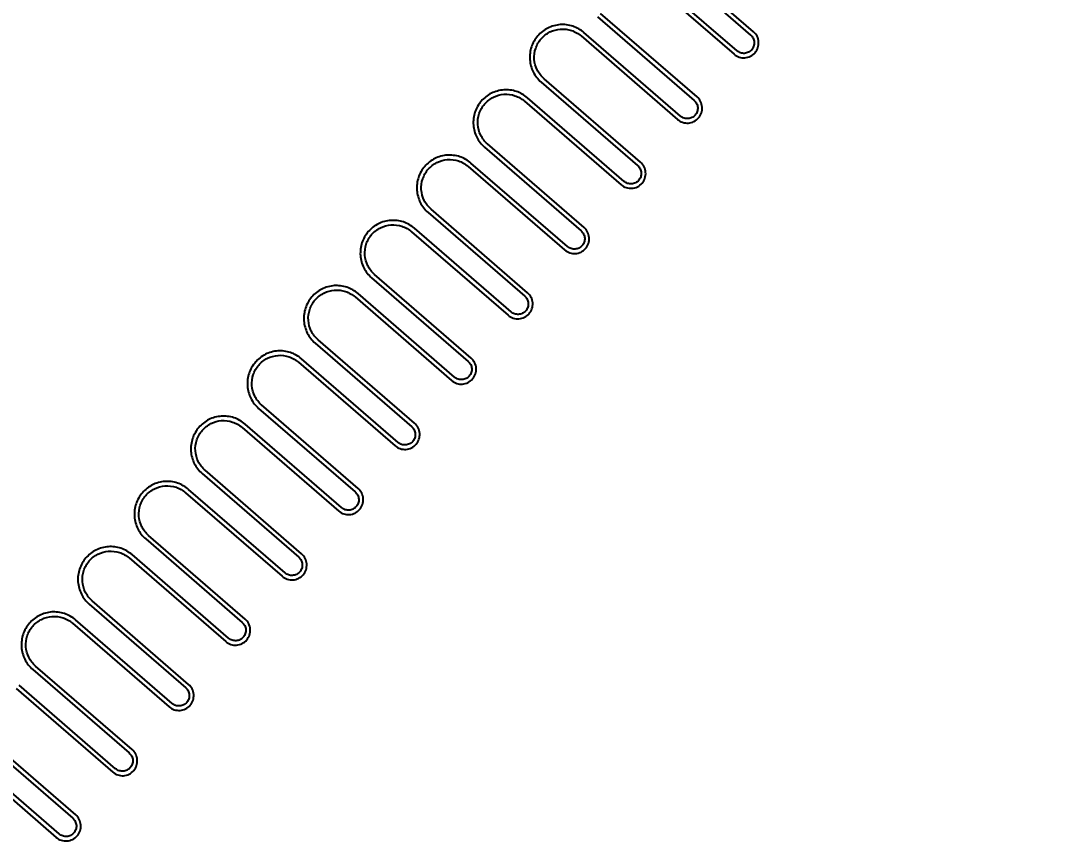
# Model space of a CAD drawing. Header units: millimetres. Extents: x -605 to 8012, y -2292 to 5879.
# Drawn here: x 4913.3 to 5086.3, y 2259.6 to 2398.6 of the extents above; entities that cross this region are included whole.
import ezdxf

# ---------------------------------------------------------------- set-up
doc = ezdxf.new("R2010")
doc.units = ezdxf.units.MM
doc.header["$LTSCALE"] = 5
doc.layers.get('0').update_dxf_attribs({"lineweight": 25})
doc.layers.add('Arestas Visíveis', color=7, linetype='Continuous', lineweight=35)
doc.layers.add('Dimensão', color=7, linetype='Continuous', lineweight=18, true_color=0x006400)
doc.styles.add('Texto_2_5_COTA - LNLS', font='SwissCLI.ttf')
doc.dimstyles.new('PADRAO-LNLS', dxfattribs={"dimscale": 5, "dimtxt": 2.5, "dimasz": 2.5, "dimexe": 1, "dimexo": 1, "dimgap": 0.25, "dimtad": 1, "dimdec": 1, "dimrnd": 1e-08, "dimzin": 0, "dimtxsty": 'Texto_2_5_COTA - LNLS', "dimcen": 0.09, "dimdle": 4, "dimclrd": 98, "dimclre": 98, "dimclrt": 1, "dimadec": 1, "dimazin": 0, "dimtfac": 0.6, "dimtdec": 3, "dimtmove": 0, "dimatfit": 3, "dimfxl": 1, "dimtolj": 1, "dimtzin": 0, "dimlwd": 15, "dimlwe": 15, "dimarcsym": 0})

# ---------------------------------------------------------------- blocks, each defined once
blk = doc.blocks.new('*D29')
at = {"layer": 'Defpoints', "color": 0, "linetype": 'Continuous', "transparency": 16777216}
for p in [(5101.32, 2083.83), (5040.88, 2036.1), (5098.36, 1963.31)]:
    blk.add_point(p, dxfattribs=at)
at = {"layer": 'Dimensão', "color": 98, "linetype": 'Continuous', "lineweight": 15, "transparency": 16777216}
for p, q in [((5093.57, 2093.64), (5085.82, 2103.45)), ((5044.8, 2039.2), (5105.24, 2086.93)), ((5102.28, 1966.41), (5162.72, 2014.14)), ((5166.54, 2001.23), (5174.29, 1991.42)), ((5376.08, 1735.87), (5174.29, 1991.42)), ((5830.08, 1735.87), (5376.08, 1735.87))]:
    blk.add_line(p, q, dxfattribs=at)
at = {"layer": 'Dimensão', "color": 98, "linetype": 'Continuous', "transparency": 16777216}
for points in [[(5095.2, 2094.93), (5091.93, 2092.35), (5101.32, 2083.83)], [(5168.18, 2002.52), (5164.91, 1999.94), (5158.8, 2011.04)]]:
    blk.add_solid(points, dxfattribs=at)
at = {"layer": 'Dimensão', "color": 1, "linetype": 'Continuous', "lineweight": 18, "transparency": 16777216, "insert": (5609.33, 1793.82), "char_height": 500, "attachment_point": 5, "style": 'Texto_2_5_COTA - LNLS'}
blk.add_mtext('\\A1;{\\H12.45;55,7 - (Centro Bloco Laminas e Centro Camara de Vacuo)}', dxfattribs=at)

msp = doc.modelspace()

# ---------------------------------------------------------------- linework, layer by layer
for p, q in [((5019.90875, 2410.21647), (5036.15628, 2396.15389)), ((5036.64711, 2396.72098), (5020.39958, 2410.78356)), ((5033.86576, 2393.50748), (5017.61823, 2407.57006)), ((5017.1274, 2407.00297), (5033.37493, 2392.94039)), ((5010.40385, 2399.23477), (5026.65138, 2385.17219)), ((5027.14221, 2385.73927), (5010.89468, 2399.80185)), ((5007.6225, 2396.02127), (5023.87003, 2381.95869)), ((5024.36086, 2382.52577), (5008.11333, 2396.58835)), ((5017.63731, 2374.75757), (5001.38978, 2388.82015)), ((5000.89895, 2388.25306), (5017.14648, 2374.19048)), ((5014.85596, 2371.54407), (4998.60843, 2385.60665)), ((4998.1176, 2385.03956), (5014.36513, 2370.97698)), ((4991.39405, 2377.27135), (5007.64158, 2363.20877)), ((5008.13241, 2363.77586), (4991.88488, 2377.83844)), ((4988.6127, 2374.05785), (5004.86023, 2359.99527)), ((5005.35106, 2360.56236), (4989.10353, 2374.62494)), ((4981.88915, 2366.28964), (4998.13668, 2352.22706)), ((4998.62751, 2352.79415), (4982.37998, 2366.85673)), ((4979.1078, 2363.07614), (4995.35533, 2349.01356)), ((4995.84616, 2349.58065), (4979.59863, 2363.64323)), ((4989.12261, 2341.81244), (4972.87508, 2355.87502)), ((4972.38425, 2355.30793), (4988.63178, 2341.24535)), ((4986.34126, 2338.59894), (4970.09373, 2352.66152)), ((4969.6029, 2352.09443), (4985.85043, 2338.03185)), ((4962.87935, 2344.32622), (4979.12688, 2330.26364)), ((4979.61771, 2330.83073), (4963.37018, 2344.89331)), ((4960.098, 2341.11273), (4976.34553, 2327.05015)), ((4976.83636, 2327.61723), (4960.58883, 2341.67981)), ((4953.37445, 2333.34452), (4969.62198, 2319.28194)), ((4970.11281, 2319.84902), (4953.86528, 2333.9116)), ((4950.5931, 2330.13102), (4966.84063, 2316.06844)), ((4967.33146, 2316.63553), (4951.08393, 2330.69811)), ((4960.60791, 2308.86732), (4944.36038, 2322.9299)), ((4943.86955, 2322.36281), (4960.11708, 2308.30023)), ((4957.82656, 2305.65382), (4941.57903, 2319.7164)), ((4941.0882, 2319.14931), (4957.33573, 2305.08673)), ((4934.36465, 2311.3811), (4950.61218, 2297.31852)), ((4951.10301, 2297.88561), (4934.85548, 2311.94819)), ((4931.5833, 2308.1676), (4947.83083, 2294.10502)), ((4948.32166, 2294.67211), (4932.07413, 2308.73469)), ((4924.85975, 2300.39939), (4941.10728, 2286.33681)), ((4941.59811, 2286.9039), (4925.35058, 2300.96648)), ((4922.0784, 2297.18589), (4938.32593, 2283.12331)), ((4938.81676, 2283.6904), (4922.56923, 2297.75298)), ((4932.09321, 2275.92219), (4915.84568, 2289.98477)), ((4915.35485, 2289.41768), (4931.60238, 2275.3551)), ((4929.31186, 2272.70869), (4913.06433, 2286.77127)), ((4912.5735, 2286.20418), (4928.82103, 2272.1416)), ((4905.84995, 2278.43598), (4922.09748, 2264.3734)), ((4922.58831, 2264.94048), (4906.34078, 2279.00306)), ((4903.0686, 2275.22248), (4919.31613, 2261.1599)), ((4919.80696, 2261.72698), (4903.55943, 2275.78956))]:
    msp.add_line(p, q)
for points, knots in [([(5008.11333, 2396.58835), (5007.59898, 2397.03353), (5006.88941, 2397.43706), (5005.5983, 2397.86598), (5004.78832, 2397.96726), (5003.43135, 2397.86944), (5002.64427, 2397.65303), (5001.42803, 2397.04337), (5000.78367, 2396.54224), (4999.89332, 2395.51355), (4999.48978, 2394.80398), (4999.06087, 2393.51287), (4998.95959, 2392.70288), (4999.05741, 2391.34592), (4999.27381, 2390.55883), (4999.88347, 2389.34259), (5000.38461, 2388.69823), (5000.89895, 2388.25306)], [0.1632585114, 0.1632585114, 0.1632585114, 0.1632585114, 0.2040731471, 0.2040731471, 0.2448877788, 0.2448877788, 0.2857024047, 0.2857024047, 0.3265170254, 0.3265170254, 0.367331646, 0.367331646, 0.4081462719, 0.4081462719, 0.4489609036, 0.4489609036, 0.4897755393, 0.4897755393, 0.4897755393, 0.4897755393]), ([(5001.38978, 2388.82015), (5000.94542, 2389.20475), (5000.51248, 2389.76143), (4999.98577, 2390.81218), (4999.79881, 2391.49216), (4999.71431, 2392.66449), (4999.8018, 2393.36426), (5000.17235, 2394.47969), (5000.52098, 2395.09271), (5001.29018, 2395.98143), (5001.84686, 2396.41437), (5002.89761, 2396.94108), (5003.5776, 2397.12803), (5004.74992, 2397.21254), (5005.44969, 2397.12505), (5006.56512, 2396.75449), (5007.17814, 2396.40587), (5007.6225, 2396.02127)], [0.1410440705, 0.1410440705, 0.1410440705, 0.1410440705, 0.1763050948, 0.1763050948, 0.2115661156, 0.2115661156, 0.2468271314, 0.2468271314, 0.2820881428, 0.2820881428, 0.3173491542, 0.3173491542, 0.3526101701, 0.3526101701, 0.3878711909, 0.3878711909, 0.4231322152, 0.4231322152, 0.4231322152, 0.4231322152]), ([(5033.37493, 2392.94039), (5033.60822, 2392.73848), (5033.93006, 2392.55545), (5034.51566, 2392.36091), (5034.88304, 2392.31498), (5035.49851, 2392.35934), (5035.8555, 2392.45749), (5036.40714, 2392.73401), (5036.6994, 2392.96131), (5036.90132, 2393.1946), (5037.10323, 2393.42789), (5037.28626, 2393.74972), (5037.4808, 2394.33532), (5037.52673, 2394.7027), (5037.48237, 2395.31817), (5037.38422, 2395.67517), (5037.10769, 2396.22681), (5036.8804, 2396.51907), (5036.64711, 2396.72098)], [0.2221444022, 0.2221444022, 0.2221444022, 0.2221444022, 0.2406564375, 0.2406564375, 0.2591684717, 0.2591684717, 0.2776805044, 0.2776805044, 0.2961925361, 0.2961925361, 0.2961925361, 0.3147045678, 0.3147045678, 0.3332166006, 0.3332166006, 0.3517286347, 0.3517286347, 0.37024067, 0.37024067, 0.37024067, 0.37024067]), ([(5036.15628, 2396.15389), (5036.31959, 2396.01255), (5036.47869, 2395.80797), (5036.67226, 2395.42182), (5036.74096, 2395.17193), (5036.77202, 2394.7411), (5036.73987, 2394.48393), (5036.60369, 2394.07401), (5036.47557, 2393.84873), (5036.33423, 2393.68543), (5036.19289, 2393.52212), (5035.98831, 2393.36302), (5035.60216, 2393.16945), (5035.35226, 2393.10075), (5034.92143, 2393.06969), (5034.66427, 2393.10184), (5034.25435, 2393.23802), (5034.02906, 2393.36614), (5033.86576, 2393.50748)], [0.1555010815, 0.1555010815, 0.1555010815, 0.1555010815, 0.1684595062, 0.1684595062, 0.1814179302, 0.1814179302, 0.1943763531, 0.1943763531, 0.2073347753, 0.2073347753, 0.2073347753, 0.2202931975, 0.2202931975, 0.2332516204, 0.2332516204, 0.2462100443, 0.2462100443, 0.259168469, 0.259168469, 0.259168469, 0.259168469]), ([(4998.60843, 2385.60665), (4998.09408, 2386.05182), (4997.38451, 2386.45536), (4996.0934, 2386.88427), (4995.28342, 2386.98555), (4993.92645, 2386.88773), (4993.13937, 2386.67133), (4991.92313, 2386.06166), (4991.27877, 2385.56053), (4990.38842, 2384.53184), (4989.98488, 2383.82227), (4989.55597, 2382.53116), (4989.45469, 2381.72118), (4989.55251, 2380.36421), (4989.76891, 2379.57712), (4990.37857, 2378.36088), (4990.87971, 2377.71653), (4991.39405, 2377.27135)], [0.1632585114, 0.1632585114, 0.1632585114, 0.1632585114, 0.2040731471, 0.2040731471, 0.2448877788, 0.2448877788, 0.2857024047, 0.2857024047, 0.3265170254, 0.3265170254, 0.367331646, 0.367331646, 0.4081462719, 0.4081462719, 0.4489609036, 0.4489609036, 0.4897755393, 0.4897755393, 0.4897755393, 0.4897755393]), ([(4991.88488, 2377.83844), (4991.44052, 2378.22304), (4991.00758, 2378.77972), (4990.48087, 2379.83047), (4990.29391, 2380.51046), (4990.20941, 2381.68278), (4990.2969, 2382.38255), (4990.66745, 2383.49798), (4991.01608, 2384.111), (4991.78528, 2384.99972), (4992.34196, 2385.43266), (4993.39271, 2385.95937), (4994.0727, 2386.14632), (4995.24502, 2386.23083), (4995.94479, 2386.14334), (4997.06022, 2385.77278), (4997.67324, 2385.42416), (4998.1176, 2385.03956)], [0.1410440705, 0.1410440705, 0.1410440705, 0.1410440705, 0.1763050948, 0.1763050948, 0.2115661156, 0.2115661156, 0.2468271314, 0.2468271314, 0.2820881428, 0.2820881428, 0.3173491542, 0.3173491542, 0.3526101701, 0.3526101701, 0.3878711909, 0.3878711909, 0.4231322152, 0.4231322152, 0.4231322152, 0.4231322152]), ([(5023.87003, 2381.95869), (5024.10332, 2381.75677), (5024.42516, 2381.57374), (5025.01076, 2381.3792), (5025.37814, 2381.33327), (5025.99361, 2381.37763), (5026.3506, 2381.47579), (5026.90224, 2381.75231), (5027.1945, 2381.9796), (5027.39642, 2382.21289), (5027.59833, 2382.44618), (5027.78136, 2382.76802), (5027.9759, 2383.35361), (5028.02183, 2383.72099), (5027.97747, 2384.33647), (5027.87931, 2384.69346), (5027.60279, 2385.2451), (5027.3755, 2385.53736), (5027.14221, 2385.73927)], [0.2221444022, 0.2221444022, 0.2221444022, 0.2221444022, 0.2406564375, 0.2406564375, 0.2591684717, 0.2591684717, 0.2776805044, 0.2776805044, 0.2961925361, 0.2961925361, 0.2961925361, 0.3147045678, 0.3147045678, 0.3332166006, 0.3332166006, 0.3517286347, 0.3517286347, 0.37024067, 0.37024067, 0.37024067, 0.37024067]), ([(5026.65138, 2385.17219), (5026.81469, 2385.03085), (5026.97379, 2384.82626), (5027.16736, 2384.44012), (5027.23606, 2384.19022), (5027.26712, 2383.75939), (5027.23497, 2383.50222), (5027.09879, 2383.0923), (5026.97067, 2382.86702), (5026.82933, 2382.70372), (5026.68799, 2382.54042), (5026.48341, 2382.38131), (5026.09726, 2382.18774), (5025.84736, 2382.11904), (5025.41653, 2382.08798), (5025.15937, 2382.12014), (5024.74945, 2382.25631), (5024.52416, 2382.38443), (5024.36086, 2382.52577)], [0.1555010815, 0.1555010815, 0.1555010815, 0.1555010815, 0.1684595062, 0.1684595062, 0.1814179302, 0.1814179302, 0.1943763531, 0.1943763531, 0.2073347753, 0.2073347753, 0.2073347753, 0.2202931975, 0.2202931975, 0.2332516204, 0.2332516204, 0.2462100443, 0.2462100443, 0.259168469, 0.259168469, 0.259168469, 0.259168469]), ([(4989.10353, 2374.62494), (4988.58918, 2375.07011), (4987.87961, 2375.47365), (4986.5885, 2375.90256), (4985.77852, 2376.00384), (4984.42155, 2375.90602), (4983.63447, 2375.68962), (4982.41823, 2375.07996), (4981.77387, 2374.57882), (4980.88352, 2373.55013), (4980.47998, 2372.84056), (4980.05107, 2371.54945), (4979.94979, 2370.73947), (4980.04761, 2369.3825), (4980.26401, 2368.59542), (4980.87367, 2367.37918), (4981.37481, 2366.73482), (4981.88915, 2366.28964)], [0.1632585114, 0.1632585114, 0.1632585114, 0.1632585114, 0.2040731471, 0.2040731471, 0.2448877788, 0.2448877788, 0.2857024047, 0.2857024047, 0.3265170254, 0.3265170254, 0.367331646, 0.367331646, 0.4081462719, 0.4081462719, 0.4489609036, 0.4489609036, 0.4897755393, 0.4897755393, 0.4897755393, 0.4897755393]), ([(4982.37998, 2366.85673), (4981.93562, 2367.24133), (4981.50268, 2367.79801), (4980.97597, 2368.84876), (4980.78901, 2369.52875), (4980.70451, 2370.70107), (4980.792, 2371.40084), (4981.16255, 2372.51627), (4981.51118, 2373.12929), (4982.28038, 2374.01801), (4982.83706, 2374.45095), (4983.88781, 2374.97766), (4984.5678, 2375.16462), (4985.74012, 2375.24912), (4986.43989, 2375.16163), (4987.55532, 2374.79108), (4988.16834, 2374.44245), (4988.6127, 2374.05785)], [0.1410440705, 0.1410440705, 0.1410440705, 0.1410440705, 0.1763050948, 0.1763050948, 0.2115661156, 0.2115661156, 0.2468271314, 0.2468271314, 0.2820881428, 0.2820881428, 0.3173491542, 0.3173491542, 0.3526101701, 0.3526101701, 0.3878711909, 0.3878711909, 0.4231322152, 0.4231322152, 0.4231322152, 0.4231322152]), ([(5014.36513, 2370.97698), (5014.59842, 2370.77506), (5014.92026, 2370.59203), (5015.50586, 2370.39749), (5015.87324, 2370.35156), (5016.48871, 2370.39593), (5016.8457, 2370.49408), (5017.39734, 2370.7706), (5017.6896, 2370.99789), (5017.89152, 2371.23118), (5018.09343, 2371.46447), (5018.27646, 2371.78631), (5018.471, 2372.37191), (5018.51693, 2372.73929), (5018.47257, 2373.35476), (5018.37441, 2373.71175), (5018.09789, 2374.26339), (5017.8706, 2374.55565), (5017.63731, 2374.75757)], [0.2221444022, 0.2221444022, 0.2221444022, 0.2221444022, 0.2406564375, 0.2406564375, 0.2591684717, 0.2591684717, 0.2776805044, 0.2776805044, 0.2961925361, 0.2961925361, 0.2961925361, 0.3147045678, 0.3147045678, 0.3332166006, 0.3332166006, 0.3517286347, 0.3517286347, 0.37024067, 0.37024067, 0.37024067, 0.37024067]), ([(5017.14648, 2374.19048), (5017.30978, 2374.04914), (5017.46889, 2373.84456), (5017.66246, 2373.45841), (5017.73116, 2373.20851), (5017.76222, 2372.77768), (5017.73007, 2372.52052), (5017.59389, 2372.1106), (5017.46577, 2371.88531), (5017.32443, 2371.72201), (5017.18309, 2371.55871), (5016.97851, 2371.3996), (5016.59236, 2371.20604), (5016.34246, 2371.13733), (5015.91163, 2371.10627), (5015.65447, 2371.13843), (5015.24455, 2371.27461), (5015.01926, 2371.40273), (5014.85596, 2371.54407)], [0.1555010815, 0.1555010815, 0.1555010815, 0.1555010815, 0.1684595062, 0.1684595062, 0.1814179302, 0.1814179302, 0.1943763531, 0.1943763531, 0.2073347753, 0.2073347753, 0.2073347753, 0.2202931975, 0.2202931975, 0.2332516204, 0.2332516204, 0.2462100443, 0.2462100443, 0.259168469, 0.259168469, 0.259168469, 0.259168469]), ([(4979.59863, 2363.64323), (4979.08428, 2364.08841), (4978.37471, 2364.49194), (4977.0836, 2364.92086), (4976.27362, 2365.02213), (4974.91665, 2364.92431), (4974.12957, 2364.70791), (4972.91333, 2364.09825), (4972.26897, 2363.59711), (4971.37862, 2362.56843), (4970.97508, 2361.85885), (4970.54617, 2360.56775), (4970.44489, 2359.75776), (4970.54271, 2358.40079), (4970.75911, 2357.61371), (4971.36877, 2356.39747), (4971.86991, 2355.75311), (4972.38425, 2355.30793)], [0.1632585114, 0.1632585114, 0.1632585114, 0.1632585114, 0.2040731471, 0.2040731471, 0.2448877788, 0.2448877788, 0.2857024047, 0.2857024047, 0.3265170254, 0.3265170254, 0.367331646, 0.367331646, 0.4081462719, 0.4081462719, 0.4489609036, 0.4489609036, 0.4897755393, 0.4897755393, 0.4897755393, 0.4897755393]), ([(4972.87508, 2355.87502), (4972.43072, 2356.25962), (4971.99778, 2356.8163), (4971.47107, 2357.86705), (4971.28411, 2358.54704), (4971.19961, 2359.71936), (4971.2871, 2360.41914), (4971.65765, 2361.53456), (4972.00628, 2362.14759), (4972.77548, 2363.0363), (4973.33216, 2363.46925), (4974.38291, 2363.99595), (4975.0629, 2364.18291), (4976.23522, 2364.26742), (4976.93499, 2364.17992), (4978.05042, 2363.80937), (4978.66344, 2363.46074), (4979.1078, 2363.07614)], [0.1410440705, 0.1410440705, 0.1410440705, 0.1410440705, 0.1763050948, 0.1763050948, 0.2115661156, 0.2115661156, 0.2468271314, 0.2468271314, 0.2820881428, 0.2820881428, 0.3173491542, 0.3173491542, 0.3526101701, 0.3526101701, 0.3878711909, 0.3878711909, 0.4231322152, 0.4231322152, 0.4231322152, 0.4231322152]), ([(5004.86023, 2359.99527), (5005.09352, 2359.79335), (5005.41536, 2359.61033), (5006.00096, 2359.41579), (5006.36834, 2359.36985), (5006.98381, 2359.41422), (5007.3408, 2359.51237), (5007.89244, 2359.78889), (5008.1847, 2360.01619), (5008.38661, 2360.24947), (5008.58853, 2360.48276), (5008.77156, 2360.8046), (5008.9661, 2361.3902), (5009.01203, 2361.75758), (5008.96767, 2362.37305), (5008.86951, 2362.73004), (5008.59299, 2363.28168), (5008.3657, 2363.57394), (5008.13241, 2363.77586)], [0.2221444022, 0.2221444022, 0.2221444022, 0.2221444022, 0.2406564375, 0.2406564375, 0.2591684717, 0.2591684717, 0.2776805044, 0.2776805044, 0.2961925361, 0.2961925361, 0.2961925361, 0.3147045678, 0.3147045678, 0.3332166006, 0.3332166006, 0.3517286347, 0.3517286347, 0.37024067, 0.37024067, 0.37024067, 0.37024067]), ([(5007.64158, 2363.20877), (5007.80488, 2363.06743), (5007.96399, 2362.86285), (5008.15756, 2362.4767), (5008.22626, 2362.2268), (5008.25732, 2361.79597), (5008.22517, 2361.53881), (5008.08899, 2361.12889), (5007.96087, 2360.9036), (5007.81953, 2360.7403), (5007.67819, 2360.577), (5007.47361, 2360.41789), (5007.08746, 2360.22433), (5006.83756, 2360.15562), (5006.40673, 2360.12456), (5006.14956, 2360.15672), (5005.73965, 2360.2929), (5005.51436, 2360.42102), (5005.35106, 2360.56236)], [0.1555010815, 0.1555010815, 0.1555010815, 0.1555010815, 0.1684595062, 0.1684595062, 0.1814179302, 0.1814179302, 0.1943763531, 0.1943763531, 0.2073347753, 0.2073347753, 0.2073347753, 0.2202931975, 0.2202931975, 0.2332516204, 0.2332516204, 0.2462100443, 0.2462100443, 0.259168469, 0.259168469, 0.259168469, 0.259168469]), ([(4970.09373, 2352.66152), (4969.57938, 2353.1067), (4968.86981, 2353.51023), (4967.5787, 2353.93915), (4966.76872, 2354.04042), (4965.41175, 2353.9426), (4964.62467, 2353.7262), (4963.40843, 2353.11654), (4962.76407, 2352.61541), (4961.87372, 2351.58672), (4961.47018, 2350.87714), (4961.04127, 2349.58604), (4960.93999, 2348.77605), (4961.03781, 2347.41909), (4961.25421, 2346.632), (4961.86387, 2345.41576), (4962.36501, 2344.7714), (4962.87935, 2344.32622)], [0.1632585114, 0.1632585114, 0.1632585114, 0.1632585114, 0.2040731471, 0.2040731471, 0.2448877788, 0.2448877788, 0.2857024047, 0.2857024047, 0.3265170254, 0.3265170254, 0.367331646, 0.367331646, 0.4081462719, 0.4081462719, 0.4489609036, 0.4489609036, 0.4897755393, 0.4897755393, 0.4897755393, 0.4897755393]), ([(4963.37018, 2344.89331), (4962.92582, 2345.27791), (4962.49288, 2345.8346), (4961.96617, 2346.88534), (4961.77921, 2347.56533), (4961.6947, 2348.73766), (4961.7822, 2349.43743), (4962.15275, 2350.55285), (4962.50138, 2351.16588), (4963.27058, 2352.05459), (4963.82726, 2352.48754), (4964.87801, 2353.01424), (4965.558, 2353.2012), (4966.73032, 2353.28571), (4967.43009, 2353.19821), (4968.54552, 2352.82766), (4969.15854, 2352.47903), (4969.6029, 2352.09443)], [0.1410440705, 0.1410440705, 0.1410440705, 0.1410440705, 0.1763050948, 0.1763050948, 0.2115661156, 0.2115661156, 0.2468271314, 0.2468271314, 0.2820881428, 0.2820881428, 0.3173491542, 0.3173491542, 0.3526101701, 0.3526101701, 0.3878711909, 0.3878711909, 0.4231322152, 0.4231322152, 0.4231322152, 0.4231322152]), ([(4995.35533, 2349.01356), (4995.58862, 2348.81165), (4995.91046, 2348.62862), (4996.49606, 2348.43408), (4996.86344, 2348.38814), (4997.47891, 2348.43251), (4997.8359, 2348.53066), (4998.38754, 2348.80718), (4998.6798, 2349.03448), (4998.88171, 2349.26777), (4999.08363, 2349.50105), (4999.26666, 2349.82289), (4999.4612, 2350.40849), (4999.50713, 2350.77587), (4999.46277, 2351.39134), (4999.36461, 2351.74833), (4999.08809, 2352.29998), (4998.8608, 2352.59223), (4998.62751, 2352.79415)], [0.2221444022, 0.2221444022, 0.2221444022, 0.2221444022, 0.2406564375, 0.2406564375, 0.2591684717, 0.2591684717, 0.2776805044, 0.2776805044, 0.2961925361, 0.2961925361, 0.2961925361, 0.3147045678, 0.3147045678, 0.3332166006, 0.3332166006, 0.3517286347, 0.3517286347, 0.37024067, 0.37024067, 0.37024067, 0.37024067]), ([(4998.13668, 2352.22706), (4998.29998, 2352.08572), (4998.45909, 2351.88114), (4998.65266, 2351.49499), (4998.72136, 2351.2451), (4998.75242, 2350.81427), (4998.72027, 2350.5571), (4998.58409, 2350.14718), (4998.45597, 2349.92189), (4998.31463, 2349.75859), (4998.17329, 2349.59529), (4997.96871, 2349.43618), (4997.58256, 2349.24262), (4997.33266, 2349.17391), (4996.90183, 2349.14286), (4996.64466, 2349.17501), (4996.23475, 2349.31119), (4996.00946, 2349.43931), (4995.84616, 2349.58065)], [0.1555010815, 0.1555010815, 0.1555010815, 0.1555010815, 0.1684595062, 0.1684595062, 0.1814179302, 0.1814179302, 0.1943763531, 0.1943763531, 0.2073347753, 0.2073347753, 0.2073347753, 0.2202931975, 0.2202931975, 0.2332516204, 0.2332516204, 0.2462100443, 0.2462100443, 0.259168469, 0.259168469, 0.259168469, 0.259168469]), ([(4960.58883, 2341.67981), (4960.07448, 2342.12499), (4959.36491, 2342.52852), (4958.0738, 2342.95744), (4957.26382, 2343.05871), (4955.90685, 2342.9609), (4955.11976, 2342.74449), (4953.90353, 2342.13483), (4953.25917, 2341.6337), (4952.36882, 2340.60501), (4951.96528, 2339.89544), (4951.53637, 2338.60433), (4951.43509, 2337.79434), (4951.53291, 2336.43738), (4951.74931, 2335.65029), (4952.35897, 2334.43405), (4952.86011, 2333.78969), (4953.37445, 2333.34452)], [0.1632585114, 0.1632585114, 0.1632585114, 0.1632585114, 0.2040731471, 0.2040731471, 0.2448877788, 0.2448877788, 0.2857024047, 0.2857024047, 0.3265170254, 0.3265170254, 0.367331646, 0.367331646, 0.4081462719, 0.4081462719, 0.4489609036, 0.4489609036, 0.4897755393, 0.4897755393, 0.4897755393, 0.4897755393]), ([(4953.86528, 2333.9116), (4953.42092, 2334.29621), (4952.98798, 2334.85289), (4952.46127, 2335.90363), (4952.27431, 2336.58362), (4952.1898, 2337.75595), (4952.2773, 2338.45572), (4952.64785, 2339.57115), (4952.99648, 2340.18417), (4953.76568, 2341.07288), (4954.32236, 2341.50583), (4955.37311, 2342.03253), (4956.0531, 2342.21949), (4957.22542, 2342.304), (4957.92519, 2342.21651), (4959.04062, 2341.84595), (4959.65364, 2341.49733), (4960.098, 2341.11273)], [0.1410440705, 0.1410440705, 0.1410440705, 0.1410440705, 0.1763050948, 0.1763050948, 0.2115661156, 0.2115661156, 0.2468271314, 0.2468271314, 0.2820881428, 0.2820881428, 0.3173491542, 0.3173491542, 0.3526101701, 0.3526101701, 0.3878711909, 0.3878711909, 0.4231322152, 0.4231322152, 0.4231322152, 0.4231322152]), ([(4985.85043, 2338.03185), (4986.08372, 2337.82994), (4986.40556, 2337.64691), (4986.99115, 2337.45237), (4987.35854, 2337.40643), (4987.97401, 2337.4508), (4988.331, 2337.54895), (4988.88264, 2337.82547), (4989.1749, 2338.05277), (4989.37681, 2338.28606), (4989.57873, 2338.51935), (4989.76176, 2338.84118), (4989.9563, 2339.42678), (4990.00223, 2339.79416), (4989.95787, 2340.40963), (4989.85971, 2340.76663), (4989.58319, 2341.31827), (4989.3559, 2341.61053), (4989.12261, 2341.81244)], [0.2221444022, 0.2221444022, 0.2221444022, 0.2221444022, 0.2406564375, 0.2406564375, 0.2591684717, 0.2591684717, 0.2776805044, 0.2776805044, 0.2961925361, 0.2961925361, 0.2961925361, 0.3147045678, 0.3147045678, 0.3332166006, 0.3332166006, 0.3517286347, 0.3517286347, 0.37024067, 0.37024067, 0.37024067, 0.37024067]), ([(4988.63178, 2341.24535), (4988.79508, 2341.10401), (4988.95419, 2340.89943), (4989.14776, 2340.51328), (4989.21646, 2340.26339), (4989.24752, 2339.83256), (4989.21537, 2339.57539), (4989.07919, 2339.16547), (4988.95107, 2338.94019), (4988.80973, 2338.77688), (4988.66839, 2338.61358), (4988.46381, 2338.45448), (4988.07766, 2338.26091), (4987.82776, 2338.19221), (4987.39693, 2338.16115), (4987.13976, 2338.1933), (4986.72984, 2338.32948), (4986.50456, 2338.4576), (4986.34126, 2338.59894)], [0.1555010815, 0.1555010815, 0.1555010815, 0.1555010815, 0.1684595062, 0.1684595062, 0.1814179302, 0.1814179302, 0.1943763531, 0.1943763531, 0.2073347753, 0.2073347753, 0.2073347753, 0.2202931975, 0.2202931975, 0.2332516204, 0.2332516204, 0.2462100443, 0.2462100443, 0.259168469, 0.259168469, 0.259168469, 0.259168469]), ([(4951.08393, 2330.69811), (4950.56958, 2331.14328), (4949.86001, 2331.54682), (4948.5689, 2331.97573), (4947.75892, 2332.07701), (4946.40195, 2331.97919), (4945.61486, 2331.76278), (4944.39862, 2331.15312), (4943.75427, 2330.65199), (4942.86391, 2329.6233), (4942.46038, 2328.91373), (4942.03147, 2327.62262), (4941.93019, 2326.81264), (4942.02801, 2325.45567), (4942.24441, 2324.66858), (4942.85407, 2323.45234), (4943.35521, 2322.80798), (4943.86955, 2322.36281)], [0.1632585114, 0.1632585114, 0.1632585114, 0.1632585114, 0.2040731471, 0.2040731471, 0.2448877788, 0.2448877788, 0.2857024047, 0.2857024047, 0.3265170254, 0.3265170254, 0.367331646, 0.367331646, 0.4081462719, 0.4081462719, 0.4489609036, 0.4489609036, 0.4897755393, 0.4897755393, 0.4897755393, 0.4897755393]), ([(4944.36038, 2322.9299), (4943.91602, 2323.3145), (4943.48308, 2323.87118), (4942.95637, 2324.92193), (4942.76941, 2325.60191), (4942.6849, 2326.77424), (4942.7724, 2327.47401), (4943.14295, 2328.58944), (4943.49158, 2329.20246), (4944.26078, 2330.09118), (4944.81746, 2330.52412), (4945.86821, 2331.05083), (4946.5482, 2331.23778), (4947.72052, 2331.32229), (4948.42029, 2331.2348), (4949.53572, 2330.86424), (4950.14874, 2330.51562), (4950.5931, 2330.13102)], [0.1410440705, 0.1410440705, 0.1410440705, 0.1410440705, 0.1763050948, 0.1763050948, 0.2115661156, 0.2115661156, 0.2468271314, 0.2468271314, 0.2820881428, 0.2820881428, 0.3173491542, 0.3173491542, 0.3526101701, 0.3526101701, 0.3878711909, 0.3878711909, 0.4231322152, 0.4231322152, 0.4231322152, 0.4231322152]), ([(4976.34553, 2327.05015), (4976.57882, 2326.84823), (4976.90066, 2326.6652), (4977.48625, 2326.47066), (4977.85363, 2326.42473), (4978.46911, 2326.46909), (4978.8261, 2326.56725), (4979.37774, 2326.84377), (4979.67, 2327.07106), (4979.87191, 2327.30435), (4980.07383, 2327.53764), (4980.25686, 2327.85947), (4980.4514, 2328.44507), (4980.49733, 2328.81245), (4980.45297, 2329.42792), (4980.35481, 2329.78492), (4980.07829, 2330.33656), (4979.851, 2330.62882), (4979.61771, 2330.83073)], [0.2221444022, 0.2221444022, 0.2221444022, 0.2221444022, 0.2406564375, 0.2406564375, 0.2591684717, 0.2591684717, 0.2776805044, 0.2776805044, 0.2961925361, 0.2961925361, 0.2961925361, 0.3147045678, 0.3147045678, 0.3332166006, 0.3332166006, 0.3517286347, 0.3517286347, 0.37024067, 0.37024067, 0.37024067, 0.37024067]), ([(4979.12688, 2330.26364), (4979.29018, 2330.1223), (4979.44929, 2329.91772), (4979.64286, 2329.53157), (4979.71156, 2329.28168), (4979.74262, 2328.85085), (4979.71047, 2328.59368), (4979.57429, 2328.18376), (4979.44617, 2327.95848), (4979.30483, 2327.79518), (4979.16349, 2327.63187), (4978.9589, 2327.47277), (4978.57276, 2327.2792), (4978.32286, 2327.2105), (4977.89203, 2327.17944), (4977.63486, 2327.21159), (4977.22494, 2327.34777), (4976.99966, 2327.47589), (4976.83636, 2327.61723)], [0.1555010815, 0.1555010815, 0.1555010815, 0.1555010815, 0.1684595062, 0.1684595062, 0.1814179302, 0.1814179302, 0.1943763531, 0.1943763531, 0.2073347753, 0.2073347753, 0.2073347753, 0.2202931975, 0.2202931975, 0.2332516204, 0.2332516204, 0.2462100443, 0.2462100443, 0.259168469, 0.259168469, 0.259168469, 0.259168469]), ([(4941.57903, 2319.7164), (4941.06468, 2320.16157), (4940.35511, 2320.56511), (4939.064, 2320.99402), (4938.25402, 2321.0953), (4936.89705, 2320.99748), (4936.10996, 2320.78108), (4934.89372, 2320.17142), (4934.24937, 2319.67028), (4933.35901, 2318.64159), (4932.95548, 2317.93202), (4932.52657, 2316.64091), (4932.42529, 2315.83093), (4932.52311, 2314.47396), (4932.73951, 2313.68687), (4933.34917, 2312.47063), (4933.85031, 2311.82628), (4934.36465, 2311.3811)], [0.1632585114, 0.1632585114, 0.1632585114, 0.1632585114, 0.2040731471, 0.2040731471, 0.2448877788, 0.2448877788, 0.2857024047, 0.2857024047, 0.3265170254, 0.3265170254, 0.367331646, 0.367331646, 0.4081462719, 0.4081462719, 0.4489609036, 0.4489609036, 0.4897755393, 0.4897755393, 0.4897755393, 0.4897755393]), ([(4934.85548, 2311.94819), (4934.41112, 2312.33279), (4933.97818, 2312.88947), (4933.45147, 2313.94022), (4933.26451, 2314.62021), (4933.18, 2315.79253), (4933.2675, 2316.4923), (4933.63805, 2317.60773), (4933.98668, 2318.22075), (4934.75588, 2319.10947), (4935.31256, 2319.54241), (4936.36331, 2320.06912), (4937.0433, 2320.25607), (4938.21562, 2320.34058), (4938.91539, 2320.25309), (4940.03082, 2319.88254), (4940.64384, 2319.53391), (4941.0882, 2319.14931)], [0.1410440705, 0.1410440705, 0.1410440705, 0.1410440705, 0.1763050948, 0.1763050948, 0.2115661156, 0.2115661156, 0.2468271314, 0.2468271314, 0.2820881428, 0.2820881428, 0.3173491542, 0.3173491542, 0.3526101701, 0.3526101701, 0.3878711909, 0.3878711909, 0.4231322152, 0.4231322152, 0.4231322152, 0.4231322152]), ([(4966.84063, 2316.06844), (4967.07392, 2315.86652), (4967.39576, 2315.68349), (4967.98135, 2315.48895), (4968.34873, 2315.44302), (4968.96421, 2315.48738), (4969.3212, 2315.58554), (4969.87284, 2315.86206), (4970.1651, 2316.08935), (4970.36701, 2316.32264), (4970.56893, 2316.55593), (4970.75196, 2316.87777), (4970.9465, 2317.46337), (4970.99243, 2317.83075), (4970.94807, 2318.44622), (4970.84991, 2318.80321), (4970.57339, 2319.35485), (4970.3461, 2319.64711), (4970.11281, 2319.84902)], [0.2221444022, 0.2221444022, 0.2221444022, 0.2221444022, 0.2406564375, 0.2406564375, 0.2591684717, 0.2591684717, 0.2776805044, 0.2776805044, 0.2961925361, 0.2961925361, 0.2961925361, 0.3147045678, 0.3147045678, 0.3332166006, 0.3332166006, 0.3517286347, 0.3517286347, 0.37024067, 0.37024067, 0.37024067, 0.37024067]), ([(4969.62198, 2319.28194), (4969.78528, 2319.1406), (4969.94439, 2318.93602), (4970.13796, 2318.54987), (4970.20666, 2318.29997), (4970.23772, 2317.86914), (4970.20557, 2317.61197), (4970.06939, 2317.20206), (4969.94127, 2316.97677), (4969.79993, 2316.81347), (4969.65859, 2316.65017), (4969.454, 2316.49106), (4969.06786, 2316.2975), (4968.81796, 2316.22879), (4968.38713, 2316.19773), (4968.12996, 2316.22989), (4967.72004, 2316.36606), (4967.49476, 2316.49418), (4967.33146, 2316.63553)], [0.1555010815, 0.1555010815, 0.1555010815, 0.1555010815, 0.1684595062, 0.1684595062, 0.1814179302, 0.1814179302, 0.1943763531, 0.1943763531, 0.2073347753, 0.2073347753, 0.2073347753, 0.2202931975, 0.2202931975, 0.2332516204, 0.2332516204, 0.2462100443, 0.2462100443, 0.259168469, 0.259168469, 0.259168469, 0.259168469]), ([(4932.07413, 2308.73469), (4931.55978, 2309.17986), (4930.85021, 2309.5834), (4929.5591, 2310.01231), (4928.74912, 2310.11359), (4927.39215, 2310.01577), (4926.60506, 2309.79937), (4925.38882, 2309.18971), (4924.74447, 2308.68857), (4923.85411, 2307.65988), (4923.45058, 2306.95031), (4923.02167, 2305.6592), (4922.92039, 2304.84922), (4923.01821, 2303.49225), (4923.23461, 2302.70517), (4923.84427, 2301.48893), (4924.34541, 2300.84457), (4924.85975, 2300.39939)], [0.1632585114, 0.1632585114, 0.1632585114, 0.1632585114, 0.2040731471, 0.2040731471, 0.2448877788, 0.2448877788, 0.2857024047, 0.2857024047, 0.3265170254, 0.3265170254, 0.367331646, 0.367331646, 0.4081462719, 0.4081462719, 0.4489609036, 0.4489609036, 0.4897755393, 0.4897755393, 0.4897755393, 0.4897755393]), ([(4925.35058, 2300.96648), (4924.90622, 2301.35108), (4924.47328, 2301.90776), (4923.94657, 2302.95851), (4923.75961, 2303.6385), (4923.6751, 2304.81082), (4923.7626, 2305.51059), (4924.13315, 2306.62602), (4924.48178, 2307.23904), (4925.25098, 2308.12776), (4925.80766, 2308.5607), (4926.85841, 2309.08741), (4927.5384, 2309.27437), (4928.71072, 2309.35888), (4929.41049, 2309.27138), (4930.52592, 2308.90083), (4931.13894, 2308.5522), (4931.5833, 2308.1676)], [0.1410440705, 0.1410440705, 0.1410440705, 0.1410440705, 0.1763050948, 0.1763050948, 0.2115661156, 0.2115661156, 0.2468271314, 0.2468271314, 0.2820881428, 0.2820881428, 0.3173491563, 0.3173491563, 0.3526101742, 0.3526101742, 0.3878711929, 0.3878711929, 0.4231322152, 0.4231322152, 0.4231322152, 0.4231322152]), ([(4957.33573, 2305.08673), (4957.56902, 2304.88481), (4957.89085, 2304.70178), (4958.47645, 2304.50724), (4958.84383, 2304.46131), (4959.45931, 2304.50568), (4959.8163, 2304.60383), (4960.36794, 2304.88035), (4960.6602, 2305.10765), (4960.86211, 2305.34093), (4961.06403, 2305.57422), (4961.24706, 2305.89606), (4961.4416, 2306.48166), (4961.48753, 2306.84904), (4961.44317, 2307.46451), (4961.34501, 2307.8215), (4961.06849, 2308.37314), (4960.8412, 2308.6654), (4960.60791, 2308.86732)], [0.2221444022, 0.2221444022, 0.2221444022, 0.2221444022, 0.2406564375, 0.2406564375, 0.2591684717, 0.2591684717, 0.2776805044, 0.2776805044, 0.2961925361, 0.2961925361, 0.2961925361, 0.3147045678, 0.3147045678, 0.3332166006, 0.3332166006, 0.3517286347, 0.3517286347, 0.37024067, 0.37024067, 0.37024067, 0.37024067]), ([(4960.11708, 2308.30023), (4960.28038, 2308.15889), (4960.43949, 2307.95431), (4960.63306, 2307.56816), (4960.70176, 2307.31826), (4960.73282, 2306.88743), (4960.70066, 2306.63027), (4960.56449, 2306.22035), (4960.43637, 2305.99506), (4960.29503, 2305.83176), (4960.15368, 2305.66846), (4959.9491, 2305.50935), (4959.56295, 2305.31579), (4959.31306, 2305.24708), (4958.88223, 2305.21602), (4958.62506, 2305.24818), (4958.21514, 2305.38436), (4957.98986, 2305.51248), (4957.82656, 2305.65382)], [0.1555010815, 0.1555010815, 0.1555010815, 0.1555010815, 0.1684595062, 0.1684595062, 0.1814179302, 0.1814179302, 0.1943763531, 0.1943763531, 0.2073347753, 0.2073347753, 0.2073347753, 0.2202931975, 0.2202931975, 0.2332516204, 0.2332516204, 0.2462100443, 0.2462100443, 0.259168469, 0.259168469, 0.259168469, 0.259168469]), ([(4922.56923, 2297.75298), (4922.05488, 2298.19816), (4921.34531, 2298.60169), (4920.0542, 2299.03061), (4919.24422, 2299.13188), (4917.88725, 2299.03406), (4917.10016, 2298.81766), (4915.88392, 2298.208), (4915.23957, 2297.70686), (4914.34921, 2296.67818), (4913.94568, 2295.9686), (4913.51676, 2294.6775), (4913.41549, 2293.86751), (4913.51331, 2292.51054), (4913.72971, 2291.72346), (4914.33937, 2290.50722), (4914.84051, 2289.86286), (4915.35485, 2289.41768)], [0.1632585114, 0.1632585114, 0.1632585114, 0.1632585114, 0.2040731471, 0.2040731471, 0.2448877788, 0.2448877788, 0.2857024047, 0.2857024047, 0.3265170254, 0.3265170254, 0.367331646, 0.367331646, 0.4081462719, 0.4081462719, 0.4489609036, 0.4489609036, 0.4897755393, 0.4897755393, 0.4897755393, 0.4897755393]), ([(4915.84568, 2289.98477), (4915.40132, 2290.36937), (4914.96838, 2290.92605), (4914.44167, 2291.9768), (4914.25471, 2292.65679), (4914.1702, 2293.82911), (4914.2577, 2294.52889), (4914.62825, 2295.64431), (4914.97688, 2296.25734), (4915.74608, 2297.14605), (4916.30276, 2297.579), (4917.35351, 2298.1057), (4918.0335, 2298.29266), (4919.20582, 2298.37717), (4919.90559, 2298.28967), (4921.02102, 2297.91912), (4921.63404, 2297.57049), (4922.0784, 2297.18589)], [0.1410440705, 0.1410440705, 0.1410440705, 0.1410440705, 0.1763050948, 0.1763050948, 0.2115661156, 0.2115661156, 0.2468271314, 0.2468271314, 0.2820881428, 0.2820881428, 0.3173491563, 0.3173491563, 0.3526101742, 0.3526101742, 0.3878711929, 0.3878711929, 0.4231322152, 0.4231322152, 0.4231322152, 0.4231322152]), ([(4947.83083, 2294.10502), (4948.06412, 2293.9031), (4948.38595, 2293.72008), (4948.97155, 2293.52554), (4949.33893, 2293.4796), (4949.95441, 2293.52397), (4950.3114, 2293.62212), (4950.86304, 2293.89864), (4951.1553, 2294.12594), (4951.35721, 2294.35922), (4951.55913, 2294.59251), (4951.74216, 2294.91435), (4951.9367, 2295.49995), (4951.98263, 2295.86733), (4951.93827, 2296.4828), (4951.84011, 2296.83979), (4951.56359, 2297.39144), (4951.3363, 2297.68369), (4951.10301, 2297.88561)], [0.2221444022, 0.2221444022, 0.2221444022, 0.2221444022, 0.2406564375, 0.2406564375, 0.2591684717, 0.2591684717, 0.2776805044, 0.2776805044, 0.2961925361, 0.2961925361, 0.2961925361, 0.3147045678, 0.3147045678, 0.3332166006, 0.3332166006, 0.3517286347, 0.3517286347, 0.37024067, 0.37024067, 0.37024067, 0.37024067]), ([(4950.61218, 2297.31852), (4950.77548, 2297.17718), (4950.93459, 2296.9726), (4951.12816, 2296.58645), (4951.19686, 2296.33655), (4951.22792, 2295.90572), (4951.19576, 2295.64856), (4951.05959, 2295.23864), (4950.93147, 2295.01335), (4950.79013, 2294.85005), (4950.64878, 2294.68675), (4950.4442, 2294.52764), (4950.05805, 2294.33408), (4949.80816, 2294.26537), (4949.37733, 2294.23432), (4949.12016, 2294.26647), (4948.71024, 2294.40265), (4948.48496, 2294.53077), (4948.32166, 2294.67211)], [0.1555010815, 0.1555010815, 0.1555010815, 0.1555010815, 0.1684595062, 0.1684595062, 0.1814179302, 0.1814179302, 0.1943763531, 0.1943763531, 0.2073347753, 0.2073347753, 0.2073347753, 0.2202931975, 0.2202931975, 0.2332516204, 0.2332516204, 0.2462100443, 0.2462100443, 0.259168469, 0.259168469, 0.259168469, 0.259168469]), ([(4938.32593, 2283.12331), (4938.55922, 2282.9214), (4938.88105, 2282.73837), (4939.46665, 2282.54383), (4939.83403, 2282.49789), (4940.4495, 2282.54226), (4940.8065, 2282.64041), (4941.35814, 2282.91693), (4941.6504, 2283.14423), (4941.85231, 2283.37752), (4942.05423, 2283.6108), (4942.23726, 2283.93264), (4942.4318, 2284.51824), (4942.47773, 2284.88562), (4942.43337, 2285.50109), (4942.33521, 2285.85808), (4942.05869, 2286.40973), (4941.8314, 2286.70198), (4941.59811, 2286.9039)], [0.2221444022, 0.2221444022, 0.2221444022, 0.2221444022, 0.2406564375, 0.2406564375, 0.2591684717, 0.2591684717, 0.2776805044, 0.2776805044, 0.2961925361, 0.2961925361, 0.2961925361, 0.3147045678, 0.3147045678, 0.3332166006, 0.3332166006, 0.3517286347, 0.3517286347, 0.37024067, 0.37024067, 0.37024067, 0.37024067]), ([(4941.10728, 2286.33681), (4941.27058, 2286.19547), (4941.42969, 2285.99089), (4941.62326, 2285.60474), (4941.69196, 2285.35485), (4941.72302, 2284.92402), (4941.69086, 2284.66685), (4941.55469, 2284.25693), (4941.42657, 2284.03165), (4941.28523, 2283.86834), (4941.14388, 2283.70504), (4940.9393, 2283.54593), (4940.55315, 2283.35237), (4940.30326, 2283.28366), (4939.87243, 2283.25261), (4939.61526, 2283.28476), (4939.20534, 2283.42094), (4938.98006, 2283.54906), (4938.81676, 2283.6904)], [0.1555010815, 0.1555010815, 0.1555010815, 0.1555010815, 0.1684595059, 0.1684595059, 0.1814179294, 0.1814179294, 0.1943763527, 0.1943763527, 0.2073347753, 0.2073347753, 0.2073347753, 0.2202931975, 0.2202931975, 0.2332516204, 0.2332516204, 0.2462100443, 0.2462100443, 0.259168469, 0.259168469, 0.259168469, 0.259168469]), ([(4928.82103, 2272.1416), (4929.05432, 2271.93969), (4929.37615, 2271.75666), (4929.96175, 2271.56212), (4930.32913, 2271.51618), (4930.9446, 2271.56055), (4931.3016, 2271.6587), (4931.85324, 2271.93522), (4932.1455, 2272.16252), (4932.34741, 2272.39581), (4932.54933, 2272.6291), (4932.73236, 2272.95093), (4932.9269, 2273.53653), (4932.97283, 2273.90391), (4932.92847, 2274.51938), (4932.83031, 2274.87638), (4932.55379, 2275.42802), (4932.3265, 2275.72028), (4932.09321, 2275.92219)], [0.2221444022, 0.2221444022, 0.2221444022, 0.2221444022, 0.2406564375, 0.2406564375, 0.2591684717, 0.2591684717, 0.2776805044, 0.2776805044, 0.2961925361, 0.2961925361, 0.2961925361, 0.3147045678, 0.3147045678, 0.3332166006, 0.3332166006, 0.3517286347, 0.3517286347, 0.37024067, 0.37024067, 0.37024067, 0.37024067]), ([(4931.60238, 2275.3551), (4931.76568, 2275.21376), (4931.92479, 2275.00918), (4932.11836, 2274.62303), (4932.18706, 2274.37314), (4932.21812, 2273.94231), (4932.18596, 2273.68514), (4932.04979, 2273.27522), (4931.92167, 2273.04994), (4931.78033, 2272.88664), (4931.63898, 2272.72333), (4931.4344, 2272.56423), (4931.04825, 2272.37066), (4930.79836, 2272.30196), (4930.36753, 2272.2709), (4930.11036, 2272.30305), (4929.70044, 2272.43923), (4929.47516, 2272.56735), (4929.31186, 2272.70869)], [0.1555010815, 0.1555010815, 0.1555010815, 0.1555010815, 0.1684595062, 0.1684595062, 0.1814179302, 0.1814179302, 0.1943763531, 0.1943763531, 0.2073347753, 0.2073347753, 0.2073347753, 0.2202931975, 0.2202931975, 0.2332516204, 0.2332516204, 0.2462100443, 0.2462100443, 0.259168469, 0.259168469, 0.259168469, 0.259168469]), ([(4919.31613, 2261.1599), (4919.54942, 2260.95798), (4919.87125, 2260.77495), (4920.45685, 2260.58041), (4920.82423, 2260.53448), (4921.4397, 2260.57884), (4921.7967, 2260.677), (4922.34834, 2260.95352), (4922.6406, 2261.18081), (4922.84251, 2261.4141), (4923.04443, 2261.64739), (4923.22746, 2261.96922), (4923.422, 2262.55482), (4923.46793, 2262.9222), (4923.42357, 2263.53767), (4923.32541, 2263.89467), (4923.04889, 2264.44631), (4922.8216, 2264.73857), (4922.58831, 2264.94048)], [0.2221444022, 0.2221444022, 0.2221444022, 0.2221444022, 0.2406564375, 0.2406564375, 0.2591684717, 0.2591684717, 0.2776805044, 0.2776805044, 0.2961925361, 0.2961925361, 0.2961925361, 0.3147045678, 0.3147045678, 0.3332166006, 0.3332166006, 0.3517286347, 0.3517286347, 0.37024067, 0.37024067, 0.37024067, 0.37024067]), ([(4922.09748, 2264.3734), (4922.26078, 2264.23205), (4922.41989, 2264.02747), (4922.61345, 2263.64132), (4922.68216, 2263.39143), (4922.71322, 2262.9606), (4922.68106, 2262.70343), (4922.54489, 2262.29351), (4922.41677, 2262.06823), (4922.27543, 2261.90493), (4922.13408, 2261.74163), (4921.9295, 2261.58252), (4921.54335, 2261.38895), (4921.29346, 2261.32025), (4920.86263, 2261.28919), (4920.60546, 2261.32134), (4920.19554, 2261.45752), (4919.97026, 2261.58564), (4919.80696, 2261.72698)], [0.1555010815, 0.1555010815, 0.1555010815, 0.1555010815, 0.1684595062, 0.1684595062, 0.1814179302, 0.1814179302, 0.1943763531, 0.1943763531, 0.2073347753, 0.2073347753, 0.2073347753, 0.2202931975, 0.2202931975, 0.2332516204, 0.2332516204, 0.2462100443, 0.2462100443, 0.259168469, 0.259168469, 0.259168469, 0.259168469])]:
    msp.add_open_spline(points, degree=3, knots=knots)
at = {"layer": 'Arestas Visíveis'}
for centre, radius, start, end in [((3576.25462, 3890.88959), 2228.83333, 297.42611141, 319.16634279), ((3576.25462, 3890.88959), 2250, 297.42208076, 319.17037344), ((3580.86296, 3885.05363), 2250, 308.30683743, 318.96815639), ((3599.96778, 3871.61688), 2248.33333, 297.66259024, 318.92986399), ((3599.96778, 3871.61688), 2251.66667, 297.66653776, 318.92986396), ((3593.75942, 3879.47909), 2250, 298.05587878, 318.53657542), ((3598.97796, 3862.11296), 2250, 297.62429781, 318.96815639), ((3597.89094, 3874.24697), 2250, 298.05587878, 318.53657542), ((3692.37592, 3762.07755), 2248.33333, 297.54237181, 319.05008239), ((3692.37592, 3762.07755), 2251.66667, 297.54636423, 319.05008239), ((3679.23265, 3760.47913), 2250, 297.62429781, 318.96815639), ((3684.52643, 3753.77514), 2250, 298.05587878, 318.53657542)]:
    msp.add_arc(centre, radius, start, end, dxfattribs=at)

# ---------------------------------------------------------------- dimensions: what is measured, and where the dimension line sits
at = {"layer": 'Dimensão', "color": 98, "linetype": 'Continuous', "lineweight": 18, "true_color": 0x006400}
dim = msp.add_linear_dim(base=(5101.31549, 2083.83002), p1=(5098.358, 1963.31148), p2=(5040.87693, 2036.10499), angle=308.2962271, text='{\\H12.45;<> - (Centro Bloco Laminas e Centro Camara de Vacuo)}', dimstyle='PADRAO-LNLS', override={"dimscale": 5, "dimtxt": 100, "dimgap": 10, "dimtih": 1, "dimtoh": 1, "dimdec": 1, "dimlfac": 0.6, "dimpost": '', "dimtol": 0, "dimlim": 0, "dimtp": 0, "dimtm": 0, "dimtdec": 3, "dimtofl": 0, "dimtmove": 1, "dimatfit": 2}, dxfattribs=at)
dim.commit()
dim.dimension.update_dxf_attribs({"geometry": '*D29', "text_midpoint": (5381.54912, 1735.87204), "dimtype": 160})

doc.saveas('drawing.dxf')
